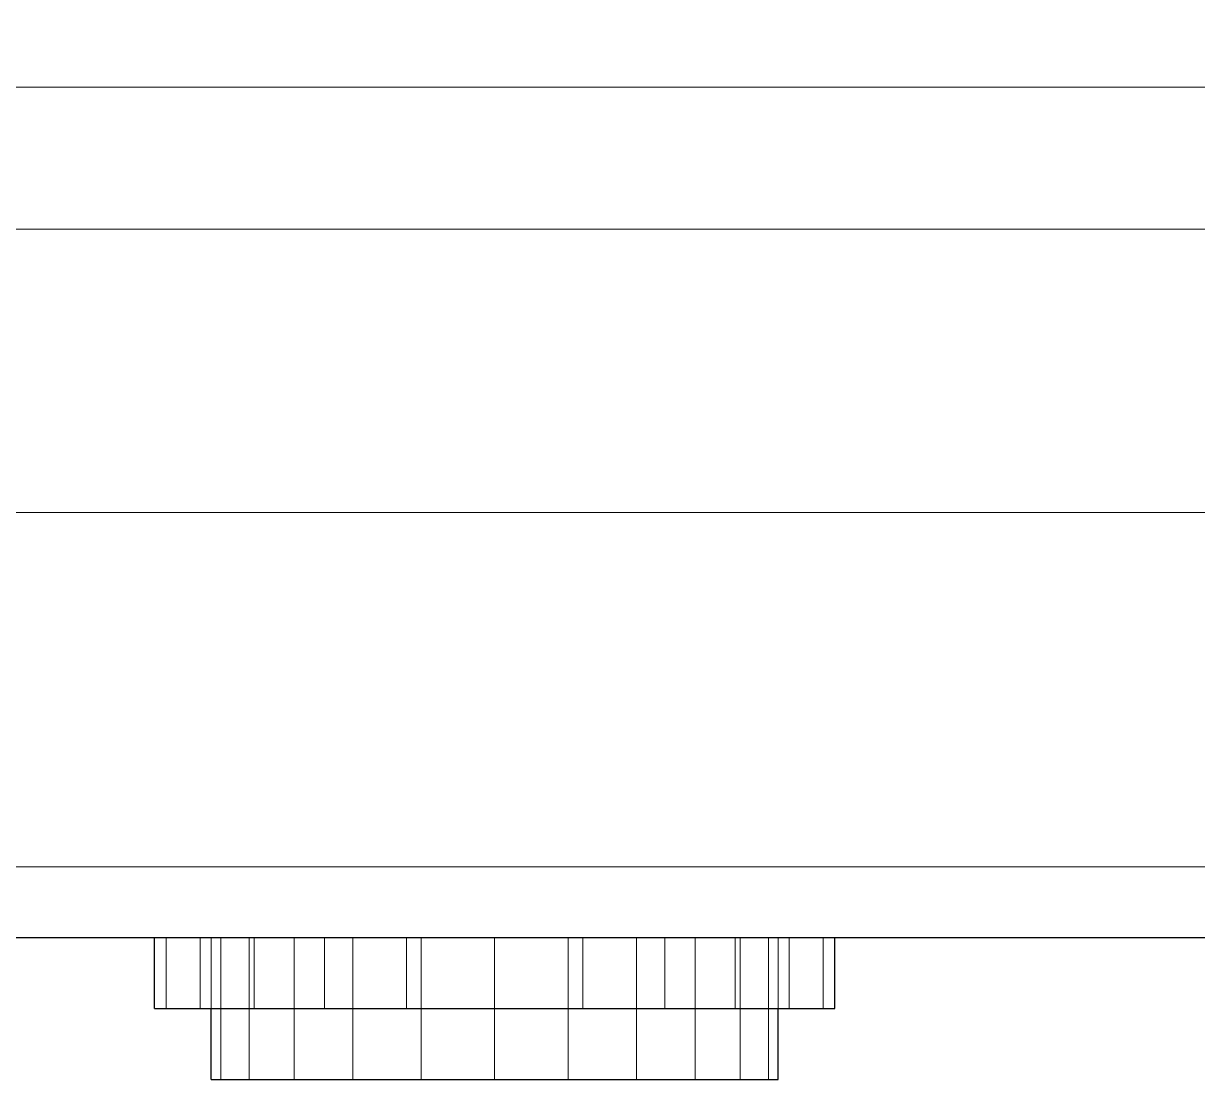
# Model space of a CAD drawing. Header units: millimetres. Extents: x -1 to 472, y -880 to 82.
# Drawn here: x 213.38 to 254.79, y -570 to -532.75 of the extents above; entities that cross this region are included whole.
import ezdxf

# ---------------------------------------------------------------- set-up
doc = ezdxf.new("R2010")
doc.units = ezdxf.units.MM
for name, color, linetype in [('IQ_200_2D', 1, 'Continuous'), ('IQ_200_3D', 1, 'Continuous'), ('IQ_204_2D', 7, 'Continuous'), ('IQ_BLACK_3D', 250, 'Continuous'), ('IQ_BLUE_3D', 5, 'Continuous'), ('IQ_GREEN_3D', 3, 'Continuous')]:
    doc.layers.add(name, color=color, linetype=linetype)

msp = doc.modelspace()

# ---------------------------------------------------------------- linework, layer by layer
at = {"layer": 'IQ_200_2D'}
msp.add_line((460, -565), (0, -565), dxfattribs=at)
at = {"layer": 'IQ_204_2D'}
for p, q in [((218, -567.5), (218, -565)), ((242, -567.5), (242, -565)), ((218, -567.5), (242, -567.5)), ((220, -570), (220, -567.5)), ((240, -570), (240, -567.5)), ((220, -570), (240, -570))]:
    msp.add_line(p, q, dxfattribs=at)

# ---------------------------------------------------------------- meshes
at = {"layer": 'IQ_200_3D', "lineweight": 9}
mesh = msp.add_polyface(dxfattribs=at)
corners = [(0, 0, 715), (0, -565, 715), (460, -565, 715), (460, 0, 715)]
mesh.append_faces([[corners[k] for k in face] for face in [(0, 1, 2, 3)]])
mesh = msp.add_polyface(dxfattribs=at)
corners = [(0, -565, 10), (0, -39, 10), (460, -39, 10), (460, -565, 10)]
mesh.append_faces([[corners[k] for k in face] for face in [(0, 1, 2, 3)]])
mesh = msp.add_polyface(dxfattribs=at)
corners = [(5, -535, 658.217), (5, -535, 315), (455, -535, 315), (455, -535, 658.217)]
mesh.append_faces([[corners[k] for k in face] for face in [(0, 1, 2, 3)]])
mesh = msp.add_polyface(dxfattribs=at)
corners = [(5, -535, 315), (5, -565, 315), (455, -565, 315), (455, -535, 315)]
mesh.append_faces([[corners[k] for k in face] for face in [(0, 1, 2, 3)]])
mesh = msp.add_polyface(dxfattribs=at)
corners = [(455, -535, 658.217), (455, -565, 658.217), (5, -565, 658.217), (5, -535, 658.217)]
mesh.append_faces([[corners[k] for k in face] for face in [(0, 1, 2, 3)]])
mesh = msp.add_polyface(dxfattribs=at)
corners = [(450, -565, 319.622), (10, -565, 319.622), (10, -540, 319.622), (450, -540, 319.622)]
mesh.append_faces([[corners[k] for k in face] for face in [(0, 1, 2, 3)]])
mesh = msp.add_polyface(dxfattribs=at)
corners = [(450, -540, 655), (10, -540, 655), (10, -550, 655), (450, -550, 655)]
mesh.append_faces([[corners[k] for k in face] for face in [(0, 1, 2, 3)]])
mesh = msp.add_polyface(dxfattribs=at)
corners = [(450, -540, 319.622), (10, -540, 319.622), (10, -540, 655), (450, -540, 655)]
mesh.append_faces([[corners[k] for k in face] for face in [(0, 1, 2, 3)]])
mesh = msp.add_polyface(dxfattribs=at)
corners = [(450, -550, 605), (10, -550, 605), (10, -565, 605), (450, -565, 605)]
mesh.append_faces([[corners[k] for k in face] for face in [(0, 1, 2, 3)]])
mesh = msp.add_polyface(dxfattribs=at)
corners = [(450, -550, 655), (10, -550, 655), (10, -550, 605), (450, -550, 605)]
mesh.append_faces([[corners[k] for k in face] for face in [(0, 1, 2, 3)]])
mesh = msp.add_polyface(dxfattribs=at)
corners = [(450, -550, 655), (10, -550, 655), (10, -565, 655), (450, -565, 655)]
mesh.append_faces([[corners[k] for k in face] for face in [(0, 1, 2, 3)]])
mesh = msp.add_polyface(dxfattribs=at)
corners = [(450, -550, 652.514), (10, -550, 652.514), (10, -550, 655), (450, -550, 655)]
mesh.append_faces([[corners[k] for k in face] for face in [(0, 1, 2, 3)]])
mesh = msp.add_polyface(dxfattribs=at)
corners = [(450, -562.5, 652.514), (10, -562.5, 652.514), (10, -550, 652.514), (450, -550, 652.514)]
mesh.append_faces([[corners[k] for k in face] for face in [(0, 1, 2, 3)]])
mesh = msp.add_polyface(dxfattribs=at)
corners = [(10, -562.5, 652.514), (450, -562.5, 652.514), (450, -562.5, 639.448), (378.393, -562.5, 639.448), (365.196, -562.5, 626.25), (94.804, -562.5, 626.25), (81.607, -562.5, 639.448), (10, -562.5, 639.448)]
mesh.append_faces([[corners[k] for k in face] for face in [(5, 6, 3, 4)]], dxfattribs={"vtx1": -1})
mesh.append_faces([[corners[k] for k in face] for face in [(1, 2, 3, 6)]], dxfattribs={"vtx2": -1, "vtx3": -1})
mesh.append_faces([[corners[k] for k in face] for face in [(6, 7, 0, 1)]], dxfattribs={"vtx3": -1})
mesh = msp.add_polyface(dxfattribs=at)
corners = [(365.196, -562.5, 626.25), (365.196, -565, 626.25), (94.804, -565, 626.25), (94.804, -562.5, 626.25)]
mesh.append_faces([[corners[k] for k in face] for face in [(0, 1, 2, 3)]])
mesh = msp.add_polyface(dxfattribs=at)
corners = [(5, -565, 658.217), (0, -565, 658.217), (0, -565, 10), (460, -565, 10), (460, -565, 658.217), (455, -565, 658.217), (455, -565, 315), (5, -565, 315)]
mesh.append_faces([[corners[k] for k in face] for face in [(7, 2, 3, 6)]], dxfattribs={"vtx0": -1, "vtx2": -1})
mesh.append_faces([[corners[k] for k in face] for face in [(4, 5, 6, 3)]], dxfattribs={"vtx2": -1})
mesh.append_faces([[corners[k] for k in face] for face in [(7, 0, 1, 2)]], dxfattribs={"vtx3": -1})
mesh = msp.add_polyface(dxfattribs=at)
corners = [(450, -565, 605), (10, -565, 605), (10, -565, 319.622), (450, -565, 319.622)]
mesh.append_faces([[corners[k] for k in face] for face in [(0, 1, 2, 3)]])
mesh = msp.add_polyface(dxfattribs=at)
corners = [(450, -565, 655), (10, -565, 655), (10, -565, 639.448), (81.607, -565, 639.448), (94.804, -565, 626.25), (365.196, -565, 626.25), (378.393, -565, 639.448), (450, -565, 639.448)]
mesh.append_faces([[corners[k] for k in face] for face in [(3, 0, 1, 2), (0, 6, 7)]], dxfattribs={"vtx0": -1})
mesh.append_faces([[corners[k] for k in face] for face in [(5, 6, 4)]], dxfattribs={"vtx1": -1})
mesh.append_faces([[corners[k] for k in face] for face in [(3, 4, 6, 0)]], dxfattribs={"vtx1": -1, "vtx2": -1, "vtx3": -1})
at = {"layer": 'IQ_BLACK_3D', "lineweight": 9}
mesh = msp.add_polyface(dxfattribs=at)
corners = [(0, -565, 680), (60, -565, 680), (74.142, -565, 665.858), (214.142, -565, 665.858), (214.142, -565, 703.544), (214.221, -565, 704.143), (214.452, -565, 704.701), (214.82, -565, 705.18), (215.299, -565, 705.548), (215.857, -565, 705.779), (216.456, -565, 705.858), (230, -565, 705.858), (243.544, -565, 705.858), (244.143, -565, 705.779), (244.701, -565, 705.548), (245.18, -565, 705.18), (245.548, -565, 704.701), (245.779, -565, 704.143), (245.858, -565, 703.544), (245.858, -565, 665.858), (385.858, -565, 665.858), (400, -565, 680), (460, -565, 680), (460, -565, 715), (0, -565, 715)]
mesh.append_faces([[corners[k] for k in face] for face in [(20, 18, 19), (1, 24, 0)]], dxfattribs={"vtx0": -1})
mesh.append_faces([[corners[k] for k in face] for face in [(10, 24, 9), (12, 23, 11)]], dxfattribs={"vtx0": -1, "vtx1": -1})
mesh.append_faces([[corners[k] for k in face] for face in [(24, 10, 11, 23), (1, 7, 8), (23, 12, 13), (21, 14, 15), (21, 15, 16), (2, 4, 5, 1), (1, 6, 7), (1, 5, 6), (21, 16, 17)]], dxfattribs={"vtx0": -1, "vtx2": -1})
mesh.append_faces([[corners[k] for k in face] for face in [(23, 13, 14, 21)]], dxfattribs={"vtx0": -1, "vtx2": -1, "vtx3": -1})
mesh.append_faces([[corners[k] for k in face] for face in [(22, 23, 21)]], dxfattribs={"vtx1": -1})
mesh.append_faces([[corners[k] for k in face] for face in [(8, 9, 24, 1)]], dxfattribs={"vtx1": -1, "vtx2": -1, "vtx3": -1})
mesh.append_faces([[corners[k] for k in face] for face in [(17, 18, 20, 21)]], dxfattribs={"vtx1": -1, "vtx3": -1})
mesh.append_faces([[corners[k] for k in face] for face in [(2, 3, 4)]], dxfattribs={"vtx2": -1})
at = {"layer": 'IQ_BLUE_3D', "lineweight": 9}
mesh = msp.add_polyface(dxfattribs=at)
corners = [(0, -565, 680), (0, -565, 658.217), (5, -565, 658.217), (455, -565, 658.217), (460, -565, 658.217), (460, -565, 680), (400, -565, 680), (385.858, -565, 665.858), (245.858, -565, 665.858), (245.858, -565, 703.544), (245.779, -565, 704.143), (245.548, -565, 704.701), (245.18, -565, 705.18), (244.701, -565, 705.548), (244.143, -565, 705.779), (243.544, -565, 705.858), (230, -565, 705.858), (216.456, -565, 705.858), (215.857, -565, 705.779), (215.299, -565, 705.548), (214.82, -565, 705.18), (214.452, -565, 704.701), (214.221, -565, 704.143), (214.142, -565, 703.544), (214.142, -565, 665.858), (74.142, -565, 665.858), (60, -565, 680)]
mesh.append_faces([[corners[k] for k in face] for face in [(2, 0, 1)]], dxfattribs={"vtx0": -1})
mesh.append_faces([[corners[k] for k in face] for face in [(24, 16, 23)]], dxfattribs={"vtx0": -1, "vtx1": -1})
mesh.append_faces([[corners[k] for k in face] for face in [(16, 24, 8, 9)]], dxfattribs={"vtx0": -1, "vtx1": -1, "vtx3": -1})
mesh.append_faces([[corners[k] for k in face] for face in [(23, 16, 17, 22), (9, 15, 16), (3, 7, 8, 2), (3, 6, 7)]], dxfattribs={"vtx0": -1, "vtx2": -1})
mesh.append_faces([[corners[k] for k in face] for face in [(15, 9, 10, 11)]], dxfattribs={"vtx0": -1, "vtx3": -1})
mesh.append_faces([[corners[k] for k in face] for face in [(5, 6, 3, 4)]], dxfattribs={"vtx1": -1})
mesh.append_faces([[corners[k] for k in face] for face in [(14, 15, 11), (26, 0, 2, 25)]], dxfattribs={"vtx1": -1, "vtx2": -1})
mesh.append_faces([[corners[k] for k in face] for face in [(24, 25, 2, 8)]], dxfattribs={"vtx1": -1, "vtx2": -1, "vtx3": -1})
mesh.append_faces([[corners[k] for k in face] for face in [(17, 18, 21, 22)]], dxfattribs={"vtx1": -1, "vtx3": -1})
mesh.append_faces([[corners[k] for k in face] for face in [(12, 13, 14, 11)]], dxfattribs={"vtx2": -1})
mesh.append_faces([[corners[k] for k in face] for face in [(18, 19, 20, 21)]], dxfattribs={"vtx3": -1})
at = {"layer": 'IQ_GREEN_3D', "lineweight": 9}
mesh = msp.add_polyface(dxfattribs=at)
corners = [(218, -565, 685.819), (218.409, -565, 688.924), (219.608, -565, 691.819), (221.515, -565, 694.304), (224, -565, 696.211), (226.894, -565, 697.41), (230, -565, 697.819), (233.106, -565, 697.41), (236, -565, 696.211), (238.485, -565, 694.304), (240.392, -565, 691.819), (241.591, -565, 688.924), (242, -565, 685.819), (241.591, -565, 682.713), (240.392, -565, 679.819), (238.485, -565, 677.333), (236, -565, 675.426), (233.106, -565, 674.227), (230, -565, 673.819), (226.894, -565, 674.227), (224, -565, 675.426), (221.515, -565, 677.333), (219.608, -565, 679.819), (218.409, -565, 682.713), (220, -565, 685.819), (220.341, -565, 683.23), (221.34, -565, 680.819), (222.929, -565, 678.747), (225, -565, 677.158), (227.412, -565, 676.159), (230, -565, 675.819), (232.588, -565, 676.159), (235, -565, 677.158), (237.071, -565, 678.747), (238.66, -565, 680.819), (239.659, -565, 683.23), (240, -565, 685.819), (239.659, -565, 688.407), (238.66, -565, 690.819), (237.071, -565, 692.89), (235, -565, 694.479), (232.588, -565, 695.478), (230, -565, 695.819), (227.412, -565, 695.478), (225, -565, 694.479), (222.929, -565, 692.89), (221.34, -565, 690.819), (220.341, -565, 688.407)]
mesh.append_faces([[corners[k] for k in face] for face in [(46, 3, 45)]], dxfattribs={"vtx0": -1, "vtx1": -1})
mesh.append_faces([[corners[k] for k in face] for face in [(40, 8, 9, 39), (8, 40, 41), (37, 10, 11, 36), (36, 11, 12), (10, 38, 39, 9), (45, 3, 4, 44), (44, 4, 5), (32, 15, 16, 31), (15, 32, 33), (17, 30, 31, 16), (30, 17, 18, 29), (21, 26, 27, 20), (29, 18, 19, 28), (20, 27, 28, 19)]], dxfattribs={"vtx0": -1, "vtx2": -1})
mesh.append_faces([[corners[k] for k in face] for face in [(26, 21, 22, 23)]], dxfattribs={"vtx0": -1, "vtx3": -1})
mesh.append_faces([[corners[k] for k in face] for face in [(37, 38, 10)]], dxfattribs={"vtx1": -1, "vtx2": -1})
mesh.append_faces([[corners[k] for k in face] for face in [(41, 42, 7, 8), (6, 7, 42, 43), (5, 6, 43, 44), (46, 47, 2, 3), (1, 2, 47, 24), (0, 1, 24, 25), (12, 13, 35, 36), (13, 14, 34, 35), (33, 34, 14, 15), (25, 26, 23, 0)]], dxfattribs={"vtx1": -1, "vtx3": -1})
mesh = msp.add_polyface(dxfattribs=at)
corners = [(242, -567.5, 685.819), (241.591, -567.5, 682.713), (240.392, -567.5, 679.819), (238.485, -567.5, 677.333), (236, -567.5, 675.426), (233.106, -567.5, 674.227), (230, -567.5, 673.819), (226.894, -567.5, 674.227), (224, -567.5, 675.426), (221.515, -567.5, 677.333), (219.608, -567.5, 679.819), (218.409, -567.5, 682.713), (218, -567.5, 685.819), (218, -565, 685.819), (218.409, -565, 682.713), (219.608, -565, 679.819), (221.515, -565, 677.333), (224, -565, 675.426), (226.894, -565, 674.227), (230, -565, 673.819), (233.106, -565, 674.227), (236, -565, 675.426), (238.485, -565, 677.333), (240.392, -565, 679.819), (241.591, -565, 682.713), (242, -565, 685.819)]
mesh.append_faces([[corners[k] for k in face] for face in [(13, 14, 11, 12), (0, 1, 24, 25)]], dxfattribs={"vtx1": -1})
mesh.append_faces([[corners[k] for k in face] for face in [(14, 15, 10, 11), (16, 17, 8, 9), (15, 16, 9, 10), (17, 18, 7, 8), (6, 7, 18, 19), (19, 20, 5, 6), (20, 21, 4, 5), (22, 23, 2, 3), (21, 22, 3, 4), (23, 24, 1, 2)]], dxfattribs={"vtx1": -1, "vtx3": -1})
mesh = msp.add_polyface(dxfattribs=at)
corners = [(218, -567.5, 685.819), (218.409, -567.5, 688.924), (219.608, -567.5, 691.819), (221.515, -567.5, 694.304), (224, -567.5, 696.211), (226.894, -567.5, 697.41), (230, -567.5, 697.819), (233.106, -567.5, 697.41), (236, -567.5, 696.211), (238.485, -567.5, 694.304), (240.392, -567.5, 691.819), (241.591, -567.5, 688.924), (242, -567.5, 685.819), (242, -565, 685.819), (241.591, -565, 688.924), (240.392, -565, 691.819), (238.485, -565, 694.304), (236, -565, 696.211), (233.106, -565, 697.41), (230, -565, 697.819), (226.894, -565, 697.41), (224, -565, 696.211), (221.515, -565, 694.304), (219.608, -565, 691.819), (218.409, -565, 688.924), (218, -565, 685.819)]
mesh.append_faces([[corners[k] for k in face] for face in [(13, 14, 11, 12), (0, 1, 24, 25)]], dxfattribs={"vtx1": -1})
mesh.append_faces([[corners[k] for k in face] for face in [(14, 15, 10, 11), (16, 17, 8, 9), (15, 16, 9, 10), (17, 18, 7, 8), (6, 7, 18, 19), (19, 20, 5, 6), (20, 21, 4, 5), (22, 23, 2, 3), (21, 22, 3, 4), (23, 24, 1, 2)]], dxfattribs={"vtx1": -1, "vtx3": -1})
mesh = msp.add_polyface(dxfattribs=at)
corners = [(240, -565, 685.819), (239.659, -565, 683.23), (238.66, -565, 680.819), (237.071, -565, 678.747), (235, -565, 677.158), (232.588, -565, 676.159), (230, -565, 675.819), (227.412, -565, 676.159), (225, -565, 677.158), (222.929, -565, 678.747), (221.34, -565, 680.819), (220.341, -565, 683.23), (220, -565, 685.819), (220.341, -565, 688.407), (221.34, -565, 690.819), (222.929, -565, 692.89), (225, -565, 694.479), (227.412, -565, 695.478), (230, -565, 695.819), (232.588, -565, 695.478), (235, -565, 694.479), (237.071, -565, 692.89), (238.66, -565, 690.819), (239.659, -565, 688.407)]
mesh.append_faces([[corners[k] for k in face] for face in [(9, 7, 8), (3, 1, 2), (16, 14, 15), (21, 19, 20)]], dxfattribs={"vtx0": -1})
mesh.append_faces([[corners[k] for k in face] for face in [(9, 12, 16)]], dxfattribs={"vtx0": -1, "vtx1": -1, "vtx2": -1})
mesh.append_faces([[corners[k] for k in face] for face in [(5, 9, 16, 21)]], dxfattribs={"vtx0": -1, "vtx1": -1, "vtx2": -1, "vtx3": -1})
mesh.append_faces([[corners[k] for k in face] for face in [(21, 0, 1, 5), (21, 16, 17, 19)]], dxfattribs={"vtx0": -1, "vtx2": -1, "vtx3": -1})
mesh.append_faces([[corners[k] for k in face] for face in [(16, 12, 13, 14)]], dxfattribs={"vtx0": -1, "vtx3": -1})
mesh.append_faces([[corners[k] for k in face] for face in [(18, 19, 17)]], dxfattribs={"vtx1": -1})
mesh.append_faces([[corners[k] for k in face] for face in [(5, 6, 7, 9), (3, 4, 5, 1)]], dxfattribs={"vtx2": -1, "vtx3": -1})
mesh.append_faces([[corners[k] for k in face] for face in [(9, 10, 11, 12), (21, 22, 23, 0)]], dxfattribs={"vtx3": -1})
mesh = msp.add_polyface(dxfattribs=at)
corners = [(220, -570, 685.819), (220.341, -570, 688.407), (221.34, -570, 690.819), (222.929, -570, 692.89), (225, -570, 694.479), (227.412, -570, 695.478), (230, -570, 695.819), (232.588, -570, 695.478), (235, -570, 694.479), (237.071, -570, 692.89), (238.66, -570, 690.819), (239.659, -570, 688.407), (240, -570, 685.819), (240, -565, 685.819), (239.659, -565, 688.407), (238.66, -565, 690.819), (237.071, -565, 692.89), (235, -565, 694.479), (232.588, -565, 695.478), (230, -565, 695.819), (227.412, -565, 695.478), (225, -565, 694.479), (222.929, -565, 692.89), (221.34, -565, 690.819), (220.341, -565, 688.407), (220, -565, 685.819)]
mesh.append_faces([[corners[k] for k in face] for face in [(13, 14, 11, 12), (0, 1, 24, 25)]], dxfattribs={"vtx1": -1})
mesh.append_faces([[corners[k] for k in face] for face in [(14, 15, 10, 11), (16, 17, 8, 9), (15, 16, 9, 10), (17, 18, 7, 8), (6, 7, 18, 19), (19, 20, 5, 6), (20, 21, 4, 5), (22, 23, 2, 3), (21, 22, 3, 4), (23, 24, 1, 2)]], dxfattribs={"vtx1": -1, "vtx3": -1})
mesh = msp.add_polyface(dxfattribs=at)
corners = [(240, -570, 685.819), (239.659, -570, 683.23), (238.66, -570, 680.819), (237.071, -570, 678.747), (235, -570, 677.158), (232.588, -570, 676.159), (230, -570, 675.819), (227.412, -570, 676.159), (225, -570, 677.158), (222.929, -570, 678.747), (221.34, -570, 680.819), (220.341, -570, 683.23), (220, -570, 685.819), (220, -565, 685.819), (220.341, -565, 683.23), (221.34, -565, 680.819), (222.929, -565, 678.747), (225, -565, 677.158), (227.412, -565, 676.159), (230, -565, 675.819), (232.588, -565, 676.159), (235, -565, 677.158), (237.071, -565, 678.747), (238.66, -565, 680.819), (239.659, -565, 683.23), (240, -565, 685.819)]
mesh.append_faces([[corners[k] for k in face] for face in [(13, 14, 11, 12), (0, 1, 24, 25)]], dxfattribs={"vtx1": -1})
mesh.append_faces([[corners[k] for k in face] for face in [(14, 15, 10, 11), (16, 17, 8, 9), (15, 16, 9, 10), (17, 18, 7, 8), (6, 7, 18, 19), (19, 20, 5, 6), (20, 21, 4, 5), (22, 23, 2, 3), (21, 22, 3, 4), (23, 24, 1, 2)]], dxfattribs={"vtx1": -1, "vtx3": -1})
mesh = msp.add_polyface(dxfattribs=at)
corners = [(240, -567.5, 685.819), (239.659, -567.5, 688.407), (238.66, -567.5, 690.819), (237.071, -567.5, 692.89), (235, -567.5, 694.479), (232.588, -567.5, 695.478), (230, -567.5, 695.819), (227.412, -567.5, 695.478), (225, -567.5, 694.479), (222.929, -567.5, 692.89), (221.34, -567.5, 690.819), (220.341, -567.5, 688.407), (220, -567.5, 685.819), (220, -565, 685.819), (220.341, -565, 688.407), (221.34, -565, 690.819), (222.929, -565, 692.89), (225, -565, 694.479), (227.412, -565, 695.478), (230, -565, 695.819), (232.588, -565, 695.478), (235, -565, 694.479), (237.071, -565, 692.89), (238.66, -565, 690.819), (239.659, -565, 688.407), (240, -565, 685.819)]
mesh.append_faces([[corners[k] for k in face] for face in [(0, 1, 24, 25)]], dxfattribs={"vtx1": -1})
mesh.append_faces([[corners[k] for k in face] for face in [(10, 11, 14, 15), (8, 9, 16, 17), (9, 10, 15, 16), (7, 8, 17, 18), (18, 19, 6, 7), (4, 5, 20, 21), (3, 4, 21, 22), (1, 2, 23, 24), (2, 3, 22, 23), (19, 20, 5, 6)]], dxfattribs={"vtx1": -1, "vtx3": -1})
mesh.append_faces([[corners[k] for k in face] for face in [(11, 12, 13, 14)]], dxfattribs={"vtx3": -1})
mesh = msp.add_polyface(dxfattribs=at)
corners = [(220, -567.5, 685.819), (220.341, -567.5, 683.23), (221.34, -567.5, 680.819), (222.929, -567.5, 678.747), (225, -567.5, 677.158), (227.412, -567.5, 676.159), (230, -567.5, 675.819), (232.588, -567.5, 676.159), (235, -567.5, 677.158), (237.071, -567.5, 678.747), (238.66, -567.5, 680.819), (239.659, -567.5, 683.23), (240, -567.5, 685.819), (240, -565, 685.819), (239.659, -565, 683.23), (238.66, -565, 680.819), (237.071, -565, 678.747), (235, -565, 677.158), (232.588, -565, 676.159), (230, -565, 675.819), (227.412, -565, 676.159), (225, -565, 677.158), (222.929, -565, 678.747), (221.34, -565, 680.819), (220.341, -565, 683.23), (220, -565, 685.819)]
mesh.append_faces([[corners[k] for k in face] for face in [(0, 1, 24, 25)]], dxfattribs={"vtx1": -1})
mesh.append_faces([[corners[k] for k in face] for face in [(10, 11, 14, 15), (8, 9, 16, 17), (9, 10, 15, 16), (7, 8, 17, 18), (18, 19, 6, 7), (4, 5, 20, 21), (3, 4, 21, 22), (1, 2, 23, 24), (2, 3, 22, 23), (19, 20, 5, 6)]], dxfattribs={"vtx1": -1, "vtx3": -1})
mesh.append_faces([[corners[k] for k in face] for face in [(11, 12, 13, 14)]], dxfattribs={"vtx3": -1})
mesh = msp.add_polyface(dxfattribs=at)
corners = [(218, -567.5, 685.819), (218.409, -567.5, 682.713), (219.608, -567.5, 679.819), (221.515, -567.5, 677.333), (224, -567.5, 675.426), (226.894, -567.5, 674.227), (230, -567.5, 673.819), (233.106, -567.5, 674.227), (236, -567.5, 675.426), (238.485, -567.5, 677.333), (240.392, -567.5, 679.819), (241.591, -567.5, 682.713), (242, -567.5, 685.819), (241.591, -567.5, 688.924), (240.392, -567.5, 691.819), (238.485, -567.5, 694.304), (236, -567.5, 696.211), (233.106, -567.5, 697.41), (230, -567.5, 697.819), (226.894, -567.5, 697.41), (224, -567.5, 696.211), (221.515, -567.5, 694.304), (219.608, -567.5, 691.819), (218.409, -567.5, 688.924), (220, -567.5, 685.819), (220.341, -567.5, 688.407), (221.34, -567.5, 690.819), (222.929, -567.5, 692.89), (225, -567.5, 694.479), (227.412, -567.5, 695.478), (230, -567.5, 695.819), (232.588, -567.5, 695.478), (235, -567.5, 694.479), (237.071, -567.5, 692.89), (238.66, -567.5, 690.819), (239.659, -567.5, 688.407), (240, -567.5, 685.819), (239.659, -567.5, 683.23), (238.66, -567.5, 680.819), (237.071, -567.5, 678.747), (235, -567.5, 677.158), (232.588, -567.5, 676.159), (230, -567.5, 675.819), (227.412, -567.5, 676.159), (225, -567.5, 677.158), (222.929, -567.5, 678.747), (221.34, -567.5, 680.819), (220.341, -567.5, 683.23)]
mesh.append_faces([[corners[k] for k in face] for face in [(46, 3, 45)]], dxfattribs={"vtx0": -1, "vtx1": -1})
mesh.append_faces([[corners[k] for k in face] for face in [(40, 8, 9, 39), (8, 40, 41), (37, 10, 11, 36), (36, 11, 12), (10, 38, 39, 9), (45, 3, 4, 44), (44, 4, 5), (32, 15, 16, 31), (15, 32, 33), (17, 30, 31, 16), (30, 17, 18, 29), (21, 26, 27, 20), (29, 18, 19, 28), (20, 27, 28, 19)]], dxfattribs={"vtx0": -1, "vtx2": -1})
mesh.append_faces([[corners[k] for k in face] for face in [(26, 21, 22, 23)]], dxfattribs={"vtx0": -1, "vtx3": -1})
mesh.append_faces([[corners[k] for k in face] for face in [(37, 38, 10)]], dxfattribs={"vtx1": -1, "vtx2": -1})
mesh.append_faces([[corners[k] for k in face] for face in [(41, 42, 7, 8), (6, 7, 42, 43), (5, 6, 43, 44), (46, 47, 2, 3), (1, 2, 47, 24), (0, 1, 24, 25), (12, 13, 35, 36), (13, 14, 34, 35), (33, 34, 14, 15), (25, 26, 23, 0)]], dxfattribs={"vtx1": -1, "vtx3": -1})
mesh = msp.add_polyface(dxfattribs=at)
corners = [(240, -570, 685.819), (239.659, -570, 688.407), (238.66, -570, 690.819), (237.071, -570, 692.89), (235, -570, 694.479), (232.588, -570, 695.478), (230, -570, 695.819), (227.412, -570, 695.478), (225, -570, 694.479), (222.929, -570, 692.89), (221.34, -570, 690.819), (220.341, -570, 688.407), (220, -570, 685.819), (220.341, -570, 683.23), (221.34, -570, 680.819), (222.929, -570, 678.747), (225, -570, 677.158), (227.412, -570, 676.159), (230, -570, 675.819), (232.588, -570, 676.159), (235, -570, 677.158), (237.071, -570, 678.747), (238.66, -570, 680.819), (239.659, -570, 683.23)]
mesh.append_faces([[corners[k] for k in face] for face in [(10, 8, 9), (5, 3, 4), (23, 21, 22)]], dxfattribs={"vtx0": -1})
mesh.append_faces([[corners[k] for k in face] for face in [(17, 19, 15, 16)]], dxfattribs={"vtx0": -1, "vtx1": -1})
mesh.append_faces([[corners[k] for k in face] for face in [(8, 12, 15, 19)]], dxfattribs={"vtx0": -1, "vtx1": -1, "vtx2": -1, "vtx3": -1})
mesh.append_faces([[corners[k] for k in face] for face in [(3, 7, 8, 19)]], dxfattribs={"vtx0": -1, "vtx2": -1, "vtx3": -1})
mesh.append_faces([[corners[k] for k in face] for face in [(18, 19, 17)]], dxfattribs={"vtx1": -1})
mesh.append_faces([[corners[k] for k in face] for face in [(11, 12, 8, 10)]], dxfattribs={"vtx1": -1, "vtx2": -1})
mesh.append_faces([[corners[k] for k in face] for face in [(23, 0, 3, 19)]], dxfattribs={"vtx1": -1, "vtx2": -1, "vtx3": -1})
mesh.append_faces([[corners[k] for k in face] for face in [(1, 2, 3, 0), (13, 14, 15, 12)]], dxfattribs={"vtx2": -1})
mesh.append_faces([[corners[k] for k in face] for face in [(5, 6, 7, 3), (19, 20, 21, 23)]], dxfattribs={"vtx2": -1, "vtx3": -1})

doc.saveas('drawing.dxf')
